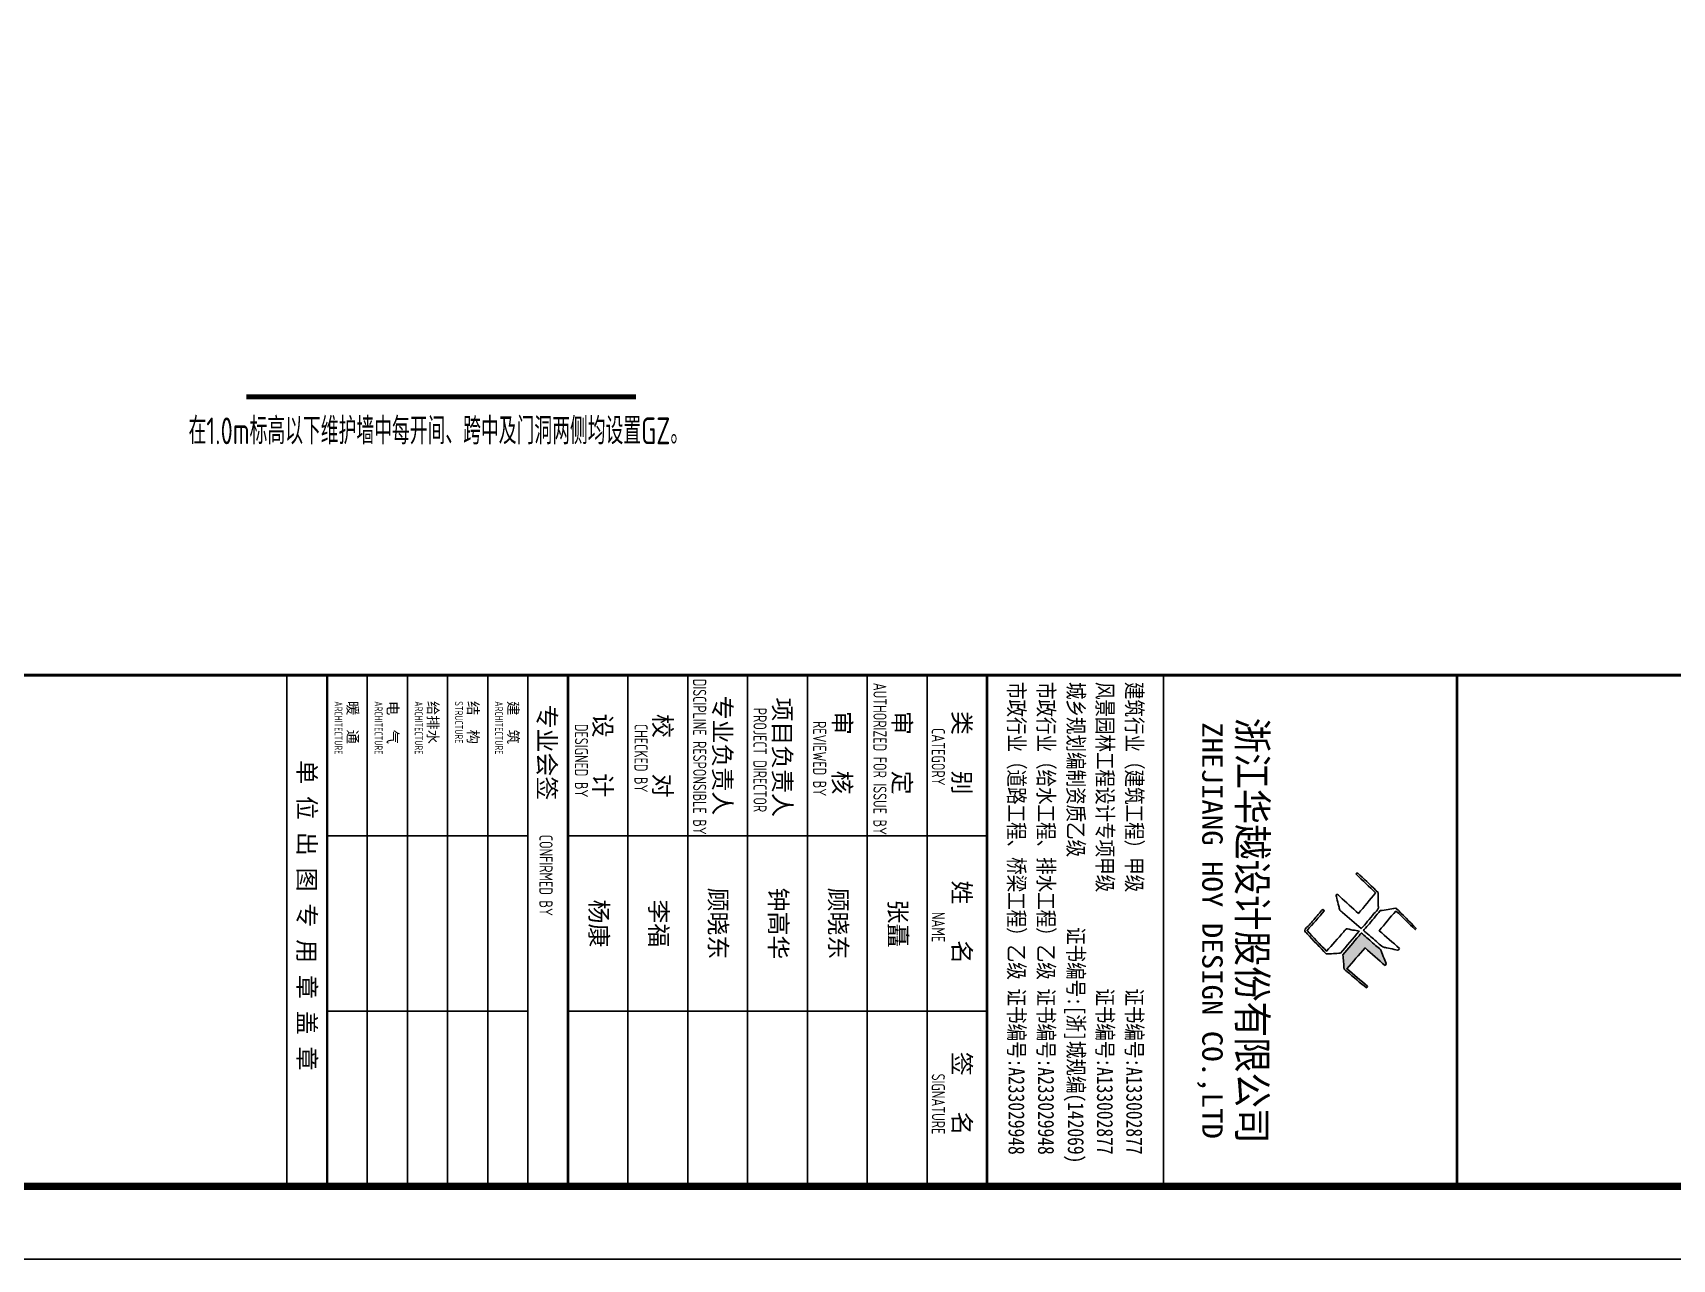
# Model space of a CAD drawing. Extents: x 2072855 to 2883818, y 17306032 to 17674225.
# Drawn here: x 2142509 to 2176202, y 17484946 to 17510150 of the extents above; entities that cross this region are included whole.
import ezdxf
from ezdxf.enums import TextEntityAlignment as Align

# ---------------------------------------------------------------- set-up
doc = ezdxf.new("R2010")
doc.units = 0
doc.header["$LTSCALE"] = 1000
doc.header["$MEASUREMENT"] = 0
for name, color, linetype in [('3T_WOOD', 21, 'Continuous'), ('DIM_SYMB', 165, 'Continuous'), ('PUB_TITLE', 4, 'Continuous'), ('TK', 4, 'Continuous'), ('轴线__尺寸数字', 253, 'Continuous')]:
    doc.layers.add(name, color=color, linetype=linetype)
doc.styles.add('-宋体', font='', dxfattribs={"width": 0.8})
doc.styles.add('HT', font='simhei.ttf', dxfattribs={"width": 0.7})
doc.styles.add('TSSD_REIN', font='tssdeng.shx', dxfattribs={"width": 0.7, "bigfont": 'tssdchn.shx'})
doc.styles.add('图签宋体', font='', dxfattribs={"height": 300})
doc.styles.add('图签黑体', font='simhei.ttf', dxfattribs={"height": 550})
doc.styles.get('-宋体').set_extended_font_data('SimSun')
doc.styles.get('图签宋体').set_extended_font_data('NSimSun')

# ---------------------------------------------------------------- blocks, each defined once
blk = doc.blocks.new('A$C053D6479')
at = {"layer": 'PUB_TITLE'}
h = blk.add_hatch(color=256, dxfattribs=at)
h.dxf.hatch_style = 1
edge = h.paths.add_edge_path()
edge.add_spline(control_points=[(1026, 827), (1105, 920), (1188, 1008), (1266, 1102)], knot_values=[13, 13, 13, 13, 14, 14, 14, 14], degree=3, periodic=0)
edge.add_spline(control_points=[(1266, 1102), (1258, 1111), (1249, 1119), (1239, 1116)], knot_values=[12, 12, 12, 12, 13, 13, 13, 13], degree=3, periodic=0)
edge.add_spline(control_points=[(1239, 1116), (1210, 1107), (1179, 1092), (1144, 1077)], knot_values=[11, 11, 11, 11, 12, 12, 12, 12], degree=3, periodic=0)
edge.add_spline(control_points=[(1144, 1077), (1109, 1063), (1069, 1053), (1047, 1038)], knot_values=[10, 10, 10, 10, 11, 11, 11, 11], degree=3, periodic=0)
edge.add_spline(control_points=[(1047, 1038), (1028, 1026), (1007, 992), (991, 972)], knot_values=[9, 9, 9, 9, 10, 10, 10, 10], degree=3, periodic=0)
edge.add_spline(control_points=[(991, 972), (942, 913), (899, 868), (849, 810)], knot_values=[8, 8, 8, 8, 9, 9, 9, 9], degree=3, periodic=0)
edge.add_spline(control_points=[(849, 810), (842, 801), (822, 776), (822, 775)], knot_values=[7, 7, 7, 7, 8, 8, 8, 8], degree=3, periodic=0)
edge.add_spline(control_points=[(822, 775), (823, 771), (848, 752), (859, 744)], knot_values=[6, 6, 6, 6, 7, 7, 7, 7], degree=3, periodic=0)
edge.add_spline(control_points=[(859, 744), (949, 670), (1035, 592), (1122, 521)], knot_values=[5, 5, 5, 5, 6, 6, 6, 6], degree=3, periodic=0)
edge.add_spline(control_points=[(1122, 521), (1153, 527), (1185, 530), (1217, 533)], knot_values=[4, 4, 4, 4, 5, 5, 5, 5], degree=3, periodic=0)
edge.add_spline(control_points=[(1217, 533), (1246, 535), (1293, 532), (1316, 542)], knot_values=[3, 3, 3, 3, 4, 4, 4, 4], degree=3, periodic=0)
edge.add_spline(control_points=[(1316, 542), (1327, 547), (1338, 565), (1349, 579)], knot_values=[2, 2, 2, 2, 3, 3, 3, 3], degree=3, periodic=0)
edge.add_spline(control_points=[(1349, 579), (1423, 670), (1507, 759), (1572, 848)], knot_values=[1, 1, 1, 1, 2, 2, 2, 2], degree=3, periodic=0)
edge.add_spline(control_points=[(1572, 848), (1564, 852), (1561, 861), (1551, 862)], knot_values=[0, 0, 0, 0, 1, 1, 1, 1], degree=3, periodic=0)
edge.add_spline(control_points=[(1551, 862), (1469, 769), (1393, 671), (1310, 579)], knot_values=[15, 15, 15, 15, 16, 16, 16, 16], degree=3, periodic=0)
edge.add_spline(control_points=[(1310, 579), (1216, 662), (1118, 742), (1026, 827)], knot_values=[14, 14, 14, 14, 15, 15, 15, 15], degree=3, periodic=0)
at = {"layer": 'TK'}
for points, knots in [([(1031, 1298), (1066, 1286), (1054, 1262), (1045, 1224), (1036, 1188), (1031, 1158), (1024, 1121), (1020, 1104), (1017, 1085), (1012, 1071), (1004, 1052), (976, 1026), (956, 1003), (906, 946), (866, 899), (814, 839), (806, 829), (789, 806), (787, 806), (777, 804), (728, 856), (719, 864), (651, 922), (580, 978), (514, 1036), (509, 1106), (488, 1176), (479, 1247), (570, 1343), (663, 1436), (758, 1526), (764, 1523), (768, 1518), (774, 1515), (693, 1422), (599, 1343), (520, 1249), (607, 1171), (698, 1096), (789, 1021), (874, 1109), (950, 1206), (1031, 1298)], [0, 0, 0, 0, 1, 1, 1, 2, 2, 2, 3, 3, 3, 4, 4, 4, 5, 5, 5, 6, 6, 6, 7, 7, 7, 8, 8, 8, 9, 9, 9, 10, 10, 10, 11, 11, 11, 12, 12, 12, 13, 13, 13, 14, 14, 14, 14]), ([(555, 949), (624, 891), (699, 833), (760, 773), (689, 691), (614, 604), (539, 517), (529, 505), (516, 487), (506, 482), (492, 475), (469, 472), (452, 467), (416, 456), (383, 448), (342, 438), (323, 433), (297, 422), (293, 440), (291, 452), (313, 470), (322, 480), (400, 566), (477, 652), (553, 736), (460, 815), (366, 894), (270, 970), (183, 883), (101, 791), (16, 703), (-18, 714), (9, 735), (28, 755), (103, 838), (192, 930), (266, 1005), (319, 1009), (387, 1005), (442, 1007), (456, 1008), (472, 1011), (485, 1007), (507, 1000), (534, 967), (555, 949)], [0, 0, 0, 0, 1, 1, 1, 2, 2, 2, 3, 3, 3, 4, 4, 4, 5, 5, 5, 6, 6, 6, 7, 7, 7, 8, 8, 8, 9, 9, 9, 10, 10, 10, 11, 11, 11, 12, 12, 12, 13, 13, 13, 14, 14, 14, 15, 15, 15, 15]), ([(1551, 862), (1561, 861), (1564, 852), (1572, 848), (1507, 759), (1423, 670), (1349, 579), (1338, 565), (1327, 547), (1316, 542), (1293, 532), (1246, 535), (1217, 533), (1185, 530), (1153, 527), (1122, 521), (1035, 592), (949, 670), (859, 744), (848, 752), (823, 771), (822, 775), (822, 776), (842, 801), (849, 810), (899, 868), (942, 913), (991, 972), (1007, 992), (1028, 1026), (1047, 1038), (1069, 1053), (1109, 1063), (1144, 1077), (1179, 1092), (1210, 1107), (1239, 1116), (1249, 1119), (1258, 1111), (1266, 1102), (1188, 1008), (1105, 920), (1026, 827), (1118, 742), (1216, 662), (1310, 579), (1393, 671), (1469, 769), (1551, 862)], [0, 0, 0, 0, 1, 1, 1, 2, 2, 2, 3, 3, 3, 4, 4, 4, 5, 5, 5, 6, 6, 6, 7, 7, 7, 8, 8, 8, 9, 9, 9, 10, 10, 10, 11, 11, 11, 12, 12, 12, 13, 13, 13, 14, 14, 14, 15, 15, 15, 16, 16, 16, 16]), ([(1097, 490), (1100, 425), (1106, 361), (1107, 294), (1018, 207), (925, 121), (830, 33), (818, 21), (800, 0), (787, 0), (768, -1), (725, 49), (712, 60), (662, 103), (616, 143), (568, 186), (545, 207), (518, 224), (499, 250), (501, 259), (511, 261), (516, 267), (609, 192), (696, 111), (785, 33), (883, 118), (977, 208), (1070, 298), (992, 373), (892, 456), (803, 534), (791, 544), (768, 561), (766, 569), (761, 588), (776, 634), (780, 655), (785, 690), (788, 721), (795, 746), (897, 661), (998, 576), (1097, 490)], [0, 0, 0, 0, 1, 1, 1, 2, 2, 2, 3, 3, 3, 4, 4, 4, 5, 5, 5, 6, 6, 6, 7, 7, 7, 8, 8, 8, 9, 9, 9, 10, 10, 10, 11, 11, 11, 12, 12, 12, 13, 13, 13, 14, 14, 14, 14])]:
    blk.add_open_spline(points, degree=3, knots=knots, dxfattribs=at)
blk = doc.blocks.new('GeYuanFrame_58822362', base_point=(18.76, 4.34))
at = {"layer": 'PUB_TITLE'}
for points in [[(628.76, 235.14), (628.76, 292.54)], [(652.76, 235.14), (652.76, 292.54)], [(628.76, 202.14), (628.76, 229.64)], [(652.76, 202.14), (652.76, 229.64)]]:
    blk.add_lwpolyline(points, dxfattribs=at)
at = {"layer": 'TK'}
for p, q in [((606.76, 316.74), (676.76, 316.74)), ((606.76, 284.34), (676.76, 284.34)), ((606.76, 276.14), (676.76, 276.14)), ((606.76, 267.94), (676.76, 267.94)), ((606.76, 259.74), (676.76, 259.74)), ((606.76, 251.54), (676.76, 251.54)), ((606.76, 243.34), (676.76, 243.34)), ((606.76, 235.14), (676.76, 235.14)), ((606.76, 235.14), (676.76, 235.14))]:
    blk.add_line(p, q, dxfattribs=at)
for points in [[(18.76, 424.34), (686.76, 424.34), (686.76, 4.34), (18.76, 4.34), (18.76, 424.34)], [(606.76, 292.54), (676.76, 292.54)], [(606.76, 235.14), (676.76, 235.14)], [(606.76, 229.64), (676.76, 229.64)], [(606.76, 224.14), (676.76, 224.14)], [(606.76, 218.64), (676.76, 218.64)], [(606.76, 213.14), (676.76, 213.14)], [(606.76, 207.64), (676.76, 207.64)], [(606.76, 202.14), (676.76, 202.14)], [(606.76, 196.64), (676.76, 196.64)]]:
    blk.add_lwpolyline(points, dxfattribs=at)
at = {"layer": 'TK', "const_width": 1}
blk.add_lwpolyline([(676.76, 414.34), (43.76, 414.34), (43.76, 14.34), (676.76, 14.34)], close=True, dxfattribs=at)
at = {"layer": 'TK'}
for points, const_width in [([(606.76, 414.34), (606.76, 14.34)], 0.4), ([(606.76, 356.95), (676.76, 356.95)], 0.35), ([(606.76, 292.54), (676.76, 292.54)], 0.35), ([(606.76, 292.54), (676.76, 292.54)], 0.35), ([(606.76, 235.14), (676.76, 235.14)], 0.35), ([(606.76, 202.14), (676.76, 202.14)], 0.35)]:
    blk.add_lwpolyline(points, dxfattribs=dict(at, const_width=const_width))
at = {"layer": 'PUB_TITLE', "xscale": 0.01000000000021828, "yscale": 0.01000000000021828, "zscale": 0.01}
blk.add_blockref('A$C053D6479', (633.86, 336.08), dxfattribs=at)
at = {"layer": 'TK'}
for s, height, style, width, p in [('浙江华越设计股份有限公司', 3.96, 'HT', 0.9, (641.74, 328.97)), ('ZHEJIANG HOY DESIGN CO.,LTD', 2.8, '图签黑体', 1.11, (641.73, 323.1))]:
    blk.add_text(s, height=height, dxfattribs=dict(at, style=style, width=width)).set_placement(p, align=Align.MIDDLE)
for s, height, style, width, p in [('建筑行业（建筑工程）甲级           证书编号:A133002877', 2.2, '-宋体', 0.8, (607.67, 311.64)), ('风景园林工程设计专项甲级           证书编号:A133002877', 2.2, '-宋体', 0.8, (607.67, 307.62)), ('城乡规划编制资质乙级        证书编号:[浙]城规编(142069)', 2.2, '-宋体', 0.8, (607.67, 303.63)), ('市政行业（给水工程、排水工程）乙级 证书编号:A233029948', 2.2, '-宋体', 0.8, (607.67, 299.55)), ('市政行业（道路工程、桥梁工程）乙级 证书编号:A233029948', 2.2, '-宋体', 0.8, (607.67, 295.5)), ('CATEGORY', 1.8, 'TSSD_REIN', 0.7, (613.99, 284.98)), ('NAME', 1.8, 'TSSD_REIN', 0.7, (639.18, 284.98)), ('SIGNATURE', 1.8, 'TSSD_REIN', 0.7, (661.34, 284.98)), ('AUTHORIZED FOR ISSUE BY', 1.8, 'TSSD_REIN', 0.7, (607.79, 276.98)), ('REVIEWED BY', 1.8, 'TSSD_REIN', 0.7, (613.03, 268.72)), ('PROJECT DIRECTOR', 1.8, 'TSSD_REIN', 0.7, (611.22, 260.55)), ('DISCIPLINE RESPONSIBLE BY', 1.8, 'TSSD_REIN', 0.7, (607.25, 252.28)), ('CHECKED BY', 1.8, 'TSSD_REIN', 0.7, (613.42, 244.25)), ('DESIGNED BY', 1.8, 'TSSD_REIN', 0.7, (613.43, 236.08)), ('CONFIRMED BY', 1.8, 'TSSD_REIN', 0.7, (628.61, 231.23)), ('ARCHITECTURE', 1.08, 'TSSD_REIN', 0.7, (610.32, 225.15)), ('STRUCTURE', 1.08, 'TSSD_REIN', 0.7, (610.32, 219.65)), ('ARCHITECTURE', 1.08, 'TSSD_REIN', 0.7, (610.32, 214.15)), ('ARCHITECTURE', 1.08, 'TSSD_REIN', 0.7, (610.32, 208.65)), ('ARCHITECTURE', 1.08, 'TSSD_REIN', 0.7, (610.32, 203.15))]:
    blk.add_text(s, height=height, dxfattribs=dict(at, style=style, width=width)).set_placement(p)
at = {"layer": 'TK', "style": '图签宋体'}
for s, height, p in [('类   别', 2.4, (611.65, 287.9)), ('姓   名', 2.4, (634.87, 287.9)), ('签   名', 2.4, (658.35, 287.9)), ('审   定', 2.4, (611.65, 279.7)), ('审   核', 2.4, (611.65, 271.5)), ('项目负责人', 2.4, (609.8, 263.3)), ('专业负责人', 2.4, (609.56, 255.1)), ('校   对', 2.4, (612.06, 246.9)), ('设   计', 2.4, (612.03, 238.7)), ('专业会签', 2.4, (610.79, 231.05)), ('建  筑', 1.44, (610.28, 226.92)), ('结  构', 1.44, (610.28, 221.42)), ('给排水', 1.44, (610.28, 215.92)), ('电  气', 1.44, (610.28, 210.42)), ('暖  通', 1.44, (610.28, 204.92)), ('单 位 出 图 专 用 章 盖 章', 2.4, (618.39, 198.16))]:
    blk.add_text(s, height=height, dxfattribs=at).set_placement(p)
at = {"layer": 'TK', "char_height": 2.4, "width": 24, "attachment_point": 5, "style": '图签宋体'}
for s, insert in [('张矗', (640.76, 280.21)), ('顾晓东', (640.76, 272.04)), ('钟高华', (640.76, 263.84)), ('顾晓东', (640.76, 255.57)), ('李福', (640.76, 247.44)), ('杨康', (640.76, 239.24))]:
    blk.add_mtext(s, dxfattribs=dict(at, insert=insert))

msp = doc.modelspace()

# ---------------------------------------------------------------- linework, layer by layer
at = {"layer": 'DIM_SYMB', "const_width": 105}
msp.add_lwpolyline([(2146900.4, 17502669.9), (2154907.9, 17502669.9)], dxfattribs=at)

# ---------------------------------------------------------------- block references
at = {"layer": '3T_WOOD', "xscale": 150, "yscale": 150, "zscale": 150, "rotation": 270}
msp.add_blockref('GeYuanFrame_58822362', (2118888.1, 17585146.4), dxfattribs=at)

# ---------------------------------------------------------------- texts
at = {"layer": '轴线__尺寸数字', "color": 2, "style": 'TSSD_REIN', "width": 0.7}
msp.add_text('在1.0m标高以下维护墙中每开间、跨中及门洞两侧均设置GZ。', height=550, dxfattribs=at).set_placement((2145709.9, 17501694.6))

doc.saveas('drawing.dxf')
